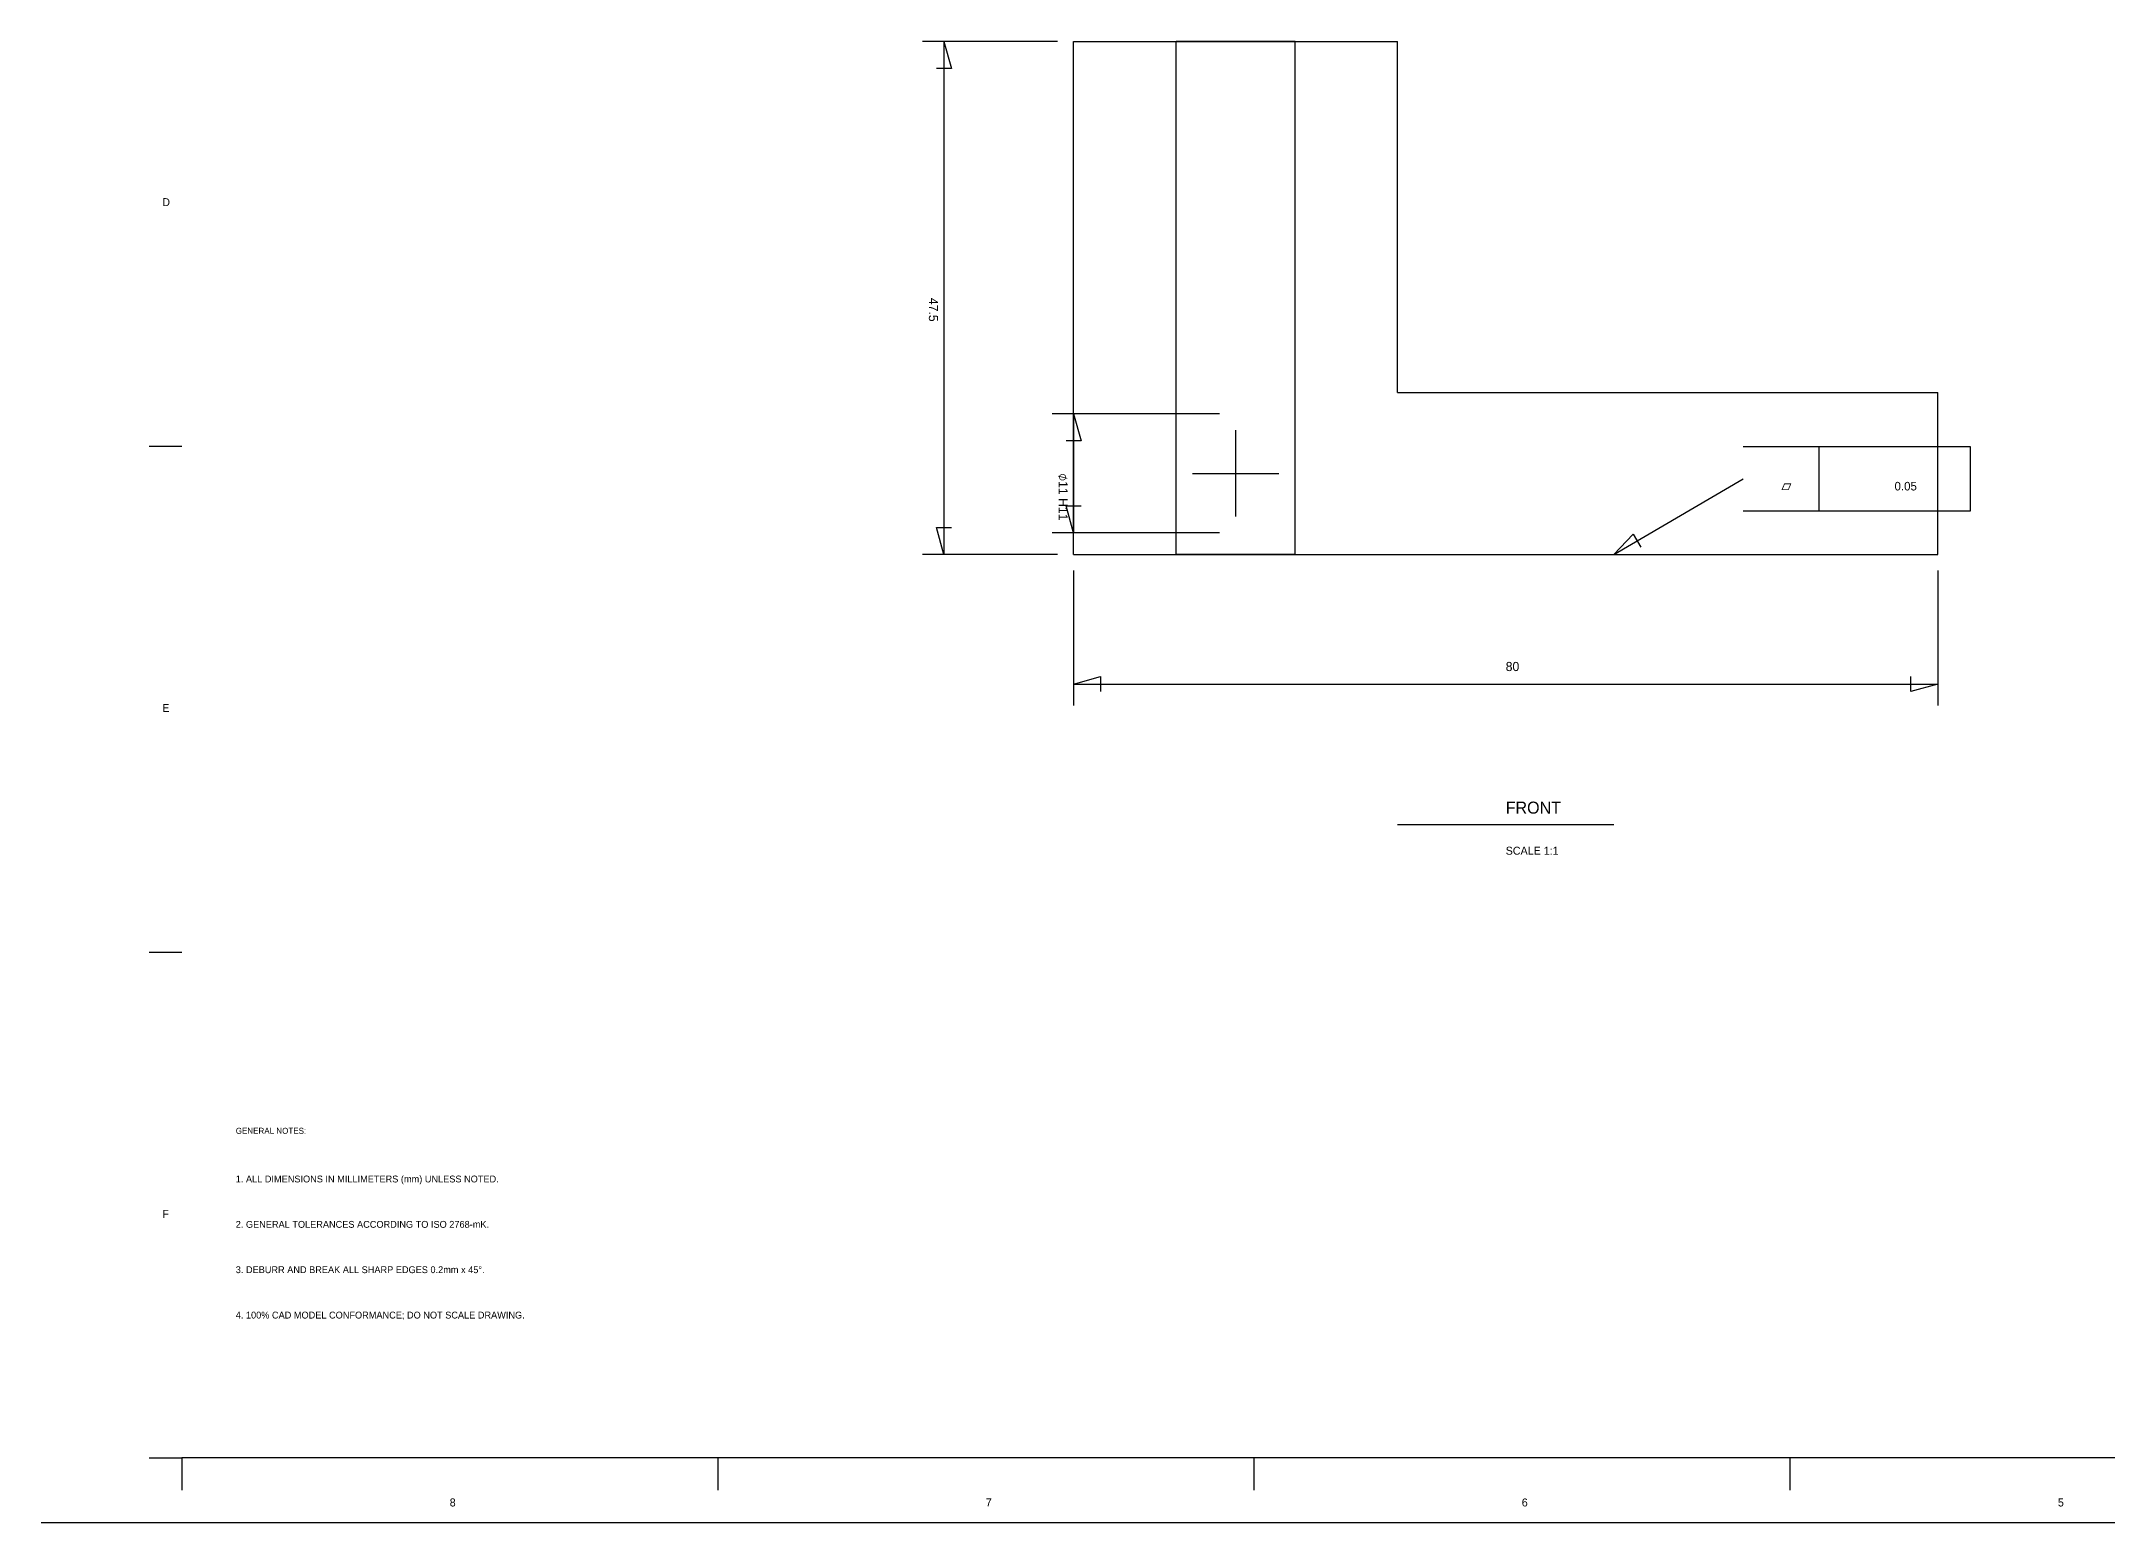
# Model space of a CAD drawing. Header units: metres. Extents: x 0 to 1587, y -826 to 297.
# Drawn here: x 8 to 731, y -818 to -300 of the extents above; entities that cross this region are included whole.
import ezdxf

# ---------------------------------------------------------------- set-up
doc = ezdxf.new("R2010")
doc.units = ezdxf.units.M
for name, color, linetype in [('ANNOTATIONS', 3, 'CONTINUOUS'), ('BORDER', 7, 'CONTINUOUS'), ('CENTER', 4, 'Continuous'), ('DIMENSIONS', 2, 'CONTINUOUS'), ('TITLE_BLOCK', 7, 'CONTINUOUS'), ('VISIBLE', 7, 'CONTINUOUS')]:
    doc.layers.add(name, color=color, linetype=linetype)

msp = doc.modelspace()

# ---------------------------------------------------------------- linework, layer by layer
at = {"layer": 'BORDER'}
for p, q in [((45.35, -441.26), (56.69, -441.26)), ((629.56, -441.37), (629.56, -464.05)), ((482.15, -573.65), (557.75, -573.65)), ((45.35, -618.29), (56.69, -618.29)), ((45.35, -795.28), (56.69, -795.28)), ((1557.17, -795.28), (56.69, -795.28)), ((56.69, -795.28), (56.69, -806.62)), ((244.23, -795.28), (244.23, -806.62)), ((431.81, -795.28), (431.81, -806.62)), ((619.39, -795.28), (619.39, -806.62)), ((1579.84, -817.96), (7.56, -817.96))]:
    msp.add_line(p, q, dxfattribs=at)
at = {"layer": 'CENTER'}
for p, q in [((425.46, -435.7), (425.46, -465.94)), ((410.34, -450.82), (440.58, -450.82))]:
    msp.add_line(p, q, dxfattribs=at)
at = {"layer": 'DIMENSIONS'}
for p, q in [((363.1, -299.64), (315.86, -299.64)), ((323.41, -299.64), (323.41, -479.16)), ((323.41, -299.64), (326.06, -309.09)), ((326.06, -309.09), (320.77, -309.09)), ((419.79, -430.03), (361.21, -430.03)), ((368.77, -430.03), (368.77, -471.61)), ((368.77, -430.03), (371.41, -439.48)), ((371.41, -439.48), (366.12, -439.48)), ((557.75, -479.16), (603.1, -452.71)), ((368.77, -471.61), (366.12, -462.16)), ((366.12, -462.16), (371.41, -462.16)), ((323.41, -479.16), (320.77, -469.72)), ((320.77, -469.72), (326.06, -469.72)), ((419.79, -471.61), (361.21, -471.61)), ((557.75, -479.16), (564.59, -472.1)), ((564.59, -472.1), (567.23, -476.67)), ((363.1, -479.16), (315.86, -479.16)), ((368.77, -484.83), (368.77, -532.08)), ((671.13, -484.83), (671.13, -532.08)), ((368.77, -524.52), (378.22, -521.87)), ((368.77, -524.52), (671.13, -524.52)), ((378.22, -521.87), (378.22, -527.16)), ((661.68, -527.16), (661.68, -521.87)), ((671.13, -524.52), (661.68, -527.16))]:
    msp.add_line(p, q, dxfattribs=at)
at = {"layer": 'TITLE_BLOCK'}
for p, q in [((603.1, -441.37), (682.47, -441.37)), ((682.47, -441.37), (682.47, -464.05)), ((682.47, -464.05), (603.1, -464.05))]:
    msp.add_line(p, q, dxfattribs=at)
at = {"layer": 'VISIBLE'}
for p, q in [((368.77, -479.18), (368.77, -299.65)), ((368.77, -299.65), (482.15, -299.65)), ((405.19, -299.65), (404.67, -299.65)), ((404.67, -299.65), (405.19, -299.65)), ((404.67, -479.18), (404.67, -299.65)), ((406.73, -299.65), (405.19, -299.65)), ((405.19, -299.65), (406.73, -299.65)), ((409.21, -299.65), (406.73, -299.65)), ((406.73, -299.65), (409.21, -299.65)), ((412.5, -299.65), (409.21, -299.65)), ((409.21, -299.65), (412.5, -299.65)), ((416.44, -299.65), (412.5, -299.65)), ((412.5, -299.65), (416.44, -299.65)), ((420.83, -299.65), (416.44, -299.65)), ((416.44, -299.65), (420.83, -299.65)), ((425.46, -299.65), (420.83, -299.65)), ((420.83, -299.65), (425.46, -299.65)), ((430.09, -299.65), (425.46, -299.65)), ((425.46, -299.65), (430.09, -299.65)), ((434.48, -299.65), (430.09, -299.65)), ((430.09, -299.65), (434.48, -299.65)), ((438.42, -299.65), (434.48, -299.65)), ((434.48, -299.65), (438.42, -299.65)), ((441.71, -299.65), (438.42, -299.65)), ((438.42, -299.65), (441.71, -299.65)), ((444.19, -299.65), (441.71, -299.65)), ((441.71, -299.65), (444.19, -299.65)), ((445.73, -299.65), (444.19, -299.65)), ((444.19, -299.65), (445.73, -299.65)), ((446.25, -299.65), (445.73, -299.65)), ((445.73, -299.65), (446.25, -299.65)), ((446.25, -479.18), (446.25, -299.65)), ((482.15, -422.49), (482.15, -299.65)), ((482.15, -422.49), (671.13, -422.49)), ((671.13, -479.18), (671.13, -422.49)), ((368.77, -479.18), (671.13, -479.18)), ((405.19, -479.18), (404.67, -479.18)), ((404.67, -479.18), (405.19, -479.18)), ((406.73, -479.18), (405.19, -479.18)), ((405.19, -479.18), (406.73, -479.18)), ((409.21, -479.18), (406.73, -479.18)), ((406.73, -479.18), (409.21, -479.18)), ((412.5, -479.18), (409.21, -479.18)), ((409.21, -479.18), (412.5, -479.18)), ((416.44, -479.18), (412.5, -479.18)), ((412.5, -479.18), (416.44, -479.18)), ((420.83, -479.18), (416.44, -479.18)), ((416.44, -479.18), (420.83, -479.18)), ((425.46, -479.18), (420.83, -479.18)), ((420.83, -479.18), (425.46, -479.18)), ((430.09, -479.18), (425.46, -479.18)), ((425.46, -479.18), (430.09, -479.18)), ((434.48, -479.18), (430.09, -479.18)), ((430.09, -479.18), (434.48, -479.18)), ((438.42, -479.18), (434.48, -479.18)), ((434.48, -479.18), (438.42, -479.18)), ((441.71, -479.18), (438.42, -479.18)), ((438.42, -479.18), (441.71, -479.18)), ((444.19, -479.18), (441.71, -479.18)), ((441.71, -479.18), (444.19, -479.18)), ((445.73, -479.18), (444.19, -479.18)), ((444.19, -479.18), (445.73, -479.18)), ((446.25, -479.18), (445.73, -479.18)), ((445.73, -479.18), (446.25, -479.18))]:
    msp.add_line(p, q, dxfattribs=at)

# ---------------------------------------------------------------- texts
at = {"layer": 'ANNOTATIONS'}
for s, height, p in [('FRONT', 4.2, (519.95, -569.87)), ('SCALE 1:1', 2.8, (519.95, -584.24)), ('1. ALL DIMENSIONS IN MILLIMETERS (mm) UNLESS NOTED.', 2.4, (75.59, -698.91)), ('2. GENERAL TOLERANCES ACCORDING TO ISO 2768-mK.', 2.4, (75.59, -714.78)), ('3. DEBURR AND BREAK ALL SHARP EDGES 0.2mm x 45°.', 2.4, (75.59, -730.65)), ('4. 100% CAD MODEL CONFORMANCE; DO NOT SCALE DRAWING.', 2.4, (75.59, -746.53))]:
    msp.add_text(s, height=height, dxfattribs=at).set_placement(p)
at = {"layer": 'BORDER'}
for s, p in [('D', (49.89, -357.31)), ('E', (49.89, -534.31)), ('F', (49.89, -711.3)), ('8', (150.46, -812.29)), ('7', (338.04, -812.29)), ('6', (525.58, -812.29)), ('5', (713.16, -812.29))]:
    msp.add_text(s, height=2.8, dxfattribs=at).set_placement(p)
at = {"layer": 'DIMENSIONS'}
for s, p in [('47.5', (318.12, -389.4)), ('⌀11 H11', (363.48, -450.82))]:
    msp.add_text(s, height=3.2, rotation=-90, dxfattribs=at).set_placement(p)
for s, height, p in [('0.05', 3, (656.01, -456.79)), ('80', 3.2, (519.95, -519.98))]:
    msp.add_text(s, height=height, dxfattribs=at).set_placement(p)
at = {"layer": 'TITLE_BLOCK'}
for s, height, p in [('⏥', 3, (616.33, -456.79)), ('GENERAL NOTES:', 2.1, (75.59, -681.9))]:
    msp.add_text(s, height=height, dxfattribs=at).set_placement(p)

doc.saveas('drawing.dxf')
